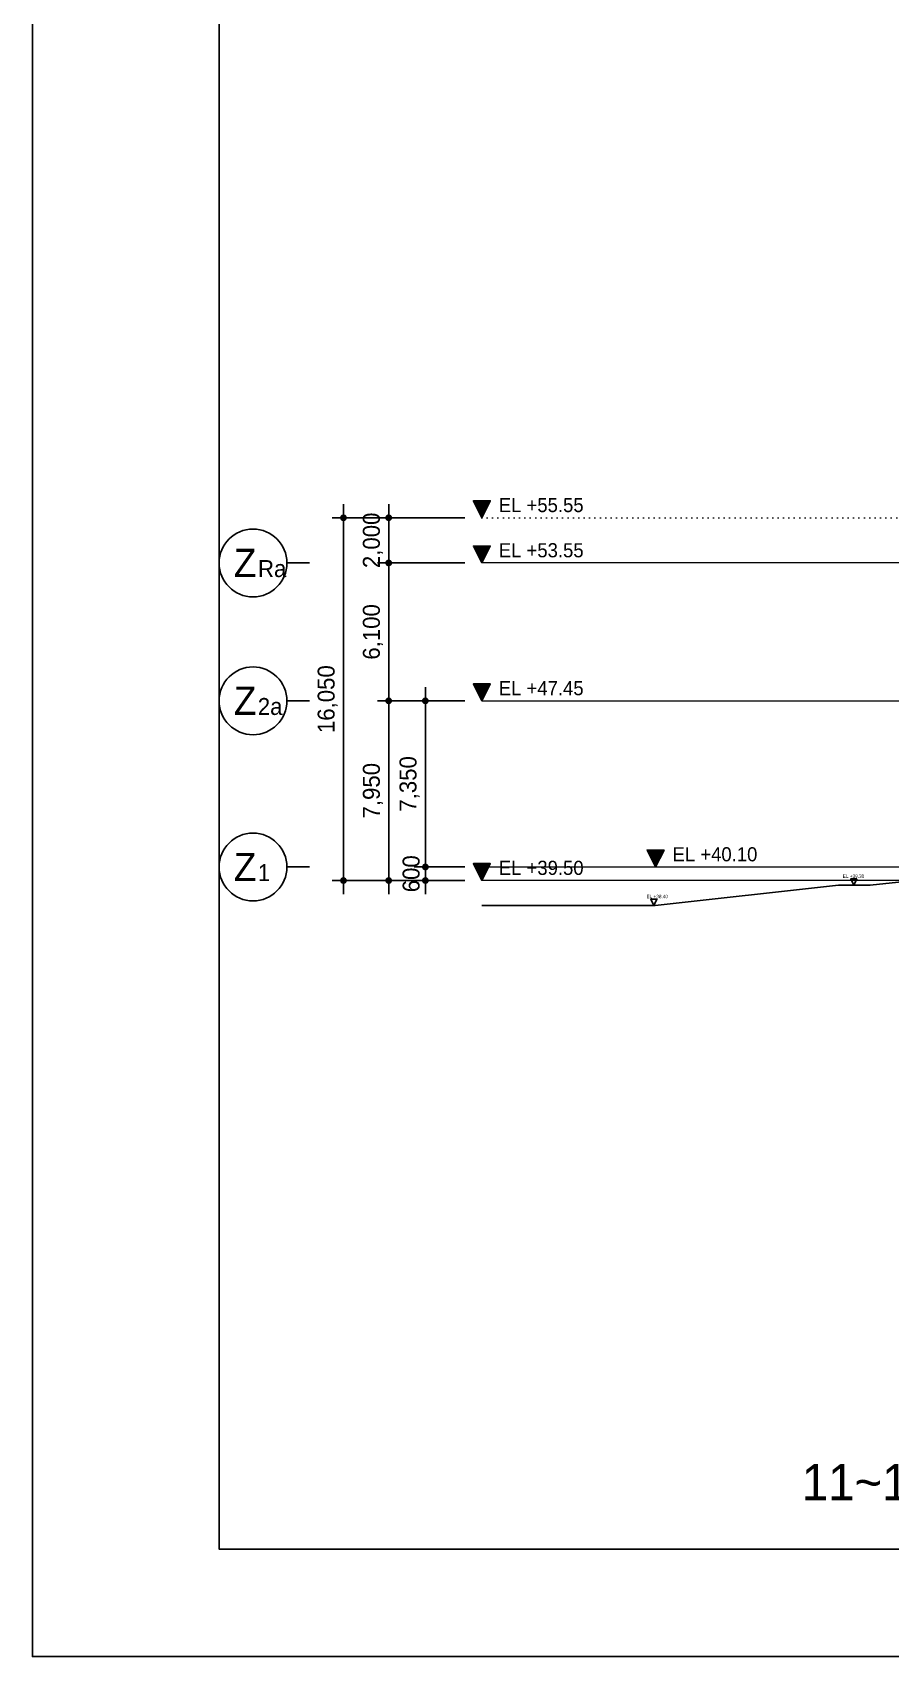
# Model space of a CAD drawing. Header units: millimetres. Extents: x 0 to 841000, y -4805 to 148500.
# Drawn here: x 0 to 37938, y 0 to 71847 of the extents above; entities that cross this region are included whole.
import ezdxf
from ezdxf.enums import TextEntityAlignment as Align

# ---------------------------------------------------------------- set-up
doc = ezdxf.new("R2010")
doc.units = ezdxf.units.MM
doc.header["$LTSCALE"] = 250
doc.linetypes.add('DOT', pattern=[6.35, 0, -6.35])
doc.linetypes.add('PHANTOM2', pattern=[31.75, 15.875, -3.175, 3.175, -3.175, 3.175, -3.175])
doc.layers.get('Defpoints').update_dxf_attribs({"color": 151})
for name, color, linetype in [('A-DIM', 7, 'Continuous'), ('A-SITE', 3, 'PHANTOM2'), ('A-SYM-LEVEL', 7, 'Continuous')]:
    doc.layers.add(name, color=color, linetype=linetype)
doc.layers.add('A-SYM-BUB', color=7, linetype='Continuous', lineweight=25)
doc.layers.add('CEN', color=1, linetype='Continuous', lineweight=9)
doc.layers.add('NO-TEXT', color=150, linetype='Continuous', plot=False)
doc.layers.add('NOPLOT', color=191, linetype='Continuous', plot=False)
doc.styles.add('Gdim', font='Dotum.ttf')
doc.styles.get("Standard").update_dxf_attribs({"font": 'Dotum.ttf'})
doc.dimstyles.new('Gdim250', dxfattribs={"dimscale": 250, "dimtxt": 3, "dimasz": 1.2, "dimexe": 2, "dimexo": 3, "dimgap": 1, "dimtad": 1, "dimdsep": 46, "dimlunit": 6, "dimtxsty": 'Standard', "dimblk1": '_CIDOT', "dimblk2": '_CIDOT', "dimsah": 1, "dimcen": 2.5, "dimdle": 2, "dimclrd": 1, "dimclre": 1, "dimclrt": 3, "dimazin": 2, "dimtfac": 1, "dimtix": 1, "dimtmove": 2, "dimatfit": 3, "dimldrblk": '_CIDOT', "dimfxl": 2, "dimtolj": 1, "dimtzin": 0, "dimarcsym": 0})

# ---------------------------------------------------------------- blocks, each defined once
blk = doc.blocks.new('A$C481fd194')
blk.add_hatch(color=256).paths.add_polyline_path([(375, 750), (-375, 750), (0, 0)])
blk.add_lwpolyline([(0, 0), (-375, 750), (375, 750), (0, 0)])
blk = doc.blocks.new('A$C8d7ec12c')
at = {"layer": 'A-SYM-LEVEL'}
for p in [(0, 0), (0, -2000), (0, -8100), (0, -16050)]:
    blk.add_blockref('A$C481fd194', p, dxfattribs=at)
at = {"layer": 'A-SYM-LEVEL', "style": 'Gdim'}
for s, p in [('EL +55.55', (750, 250)), ('EL +53.55', (750, -1750)), ('EL +47.45', (750, -7850)), ('EL +39.50', (750, -15800))]:
    blk.add_text(s, height=625, dxfattribs=at).set_placement(p)
blk = doc.blocks.new('_CIDOT')
at = {"color": 0, "linetype": 'ByBlock'}
blk.add_line((2, 0), (-1, 0), dxfattribs=at)
at = {"color": 0, "linetype": 'ByBlock', "const_width": 0.5}
blk.add_lwpolyline([(-0.25, 0, 1), (0.25, 0, 1)], format="xyb", close=True, dxfattribs=at)
blk = doc.blocks.new('*D56')
at = {"layer": 'A-DIM', "color": 1, "lineweight": -2, "transparency": 16777216}
for p, q in [((-750, 0), (-4618, 0)), ((-4118, -7650), (-4118, -300)), ((-750, -7950), (-4618, -7950))]:
    blk.add_line(p, q, dxfattribs=at)
at = {"layer": 'Defpoints', "color": 0, "transparency": 16777216}
for p in [(0, 0), (-4118, 0), (0, -7950)]:
    blk.add_point(p, dxfattribs=at)
at = {"layer": 'A-DIM', "color": 1, "lineweight": -2, "transparency": 16777216, "xscale": 299.9999999999998, "yscale": 299.9999999999998, "zscale": 299.9999999999998}
for p, rotation in [((-4118, 0), 90), ((-4118, -7950), 270)]:
    blk.add_blockref('_CIDOT', p, dxfattribs=dict(at, rotation=rotation))
at = {"layer": 'A-DIM', "color": 3, "transparency": 16777216, "insert": (-4815, -3975), "char_height": 750, "attachment_point": 5, "rotation": 90, "style": 'Gdim'}
blk.add_mtext('\\A1;7,950', dxfattribs=at)
blk = doc.blocks.new('*D57')
at = {"layer": 'A-DIM', "color": 1, "lineweight": -2, "transparency": 16777216}
for p, q in [((-750, 6100), (-4618, 6100)), ((-4118, 300), (-4118, 5800)), ((-750, 0), (-4618, 0))]:
    blk.add_line(p, q, dxfattribs=at)
at = {"layer": 'Defpoints', "color": 0, "transparency": 16777216}
for p in [(-4118, 6100), (0, 6100), (0, 0)]:
    blk.add_point(p, dxfattribs=at)
at = {"layer": 'A-DIM', "color": 1, "lineweight": -2, "transparency": 16777216, "xscale": 299.9999999999998, "yscale": 299.9999999999998, "zscale": 299.9999999999998}
for p, rotation in [((-4118, 6100), 90), ((-4118, 0), 270)]:
    blk.add_blockref('_CIDOT', p, dxfattribs=dict(at, rotation=rotation))
at = {"layer": 'A-DIM', "color": 3, "transparency": 16777216, "insert": (-4815, 3050), "char_height": 750, "attachment_point": 5, "rotation": 90, "style": 'Gdim'}
blk.add_mtext('\\A1;6,100', dxfattribs=at)
blk = doc.blocks.new('*D58')
at = {"layer": 'A-DIM', "color": 1, "lineweight": -2, "transparency": 16777216}
for p, q in [((-750, 8100), (-6618, 8100)), ((-6118, 7800), (-6118, -7650)), ((-750, -7950), (-6618, -7950))]:
    blk.add_line(p, q, dxfattribs=at)
at = {"layer": 'Defpoints', "color": 0, "transparency": 16777216}
for p in [(0, 8100), (-6118, -7950), (0, -7950)]:
    blk.add_point(p, dxfattribs=at)
at = {"layer": 'A-DIM', "color": 1, "lineweight": -2, "transparency": 16777216, "xscale": 299.9999999999998, "yscale": 299.9999999999998, "zscale": 299.9999999999998}
for p, rotation in [((-6118, 8100), 90), ((-6118, -7950), 270)]:
    blk.add_blockref('_CIDOT', p, dxfattribs=dict(at, rotation=rotation))
at = {"layer": 'A-DIM', "color": 3, "transparency": 16777216, "insert": (-6815, 75), "char_height": 750, "attachment_point": 5, "rotation": 90, "style": 'Gdim'}
blk.add_mtext('\\A1;16,050', dxfattribs=at)
blk = doc.blocks.new('*D59')
at = {"layer": 'A-DIM', "color": 1, "lineweight": -2, "transparency": 16777216}
for p, q in [((-4118, 8400), (-4118, 8700)), ((-750, 8100), (-4618, 8100)), ((-4118, 6100), (-4118, 8100)), ((-750, 6100), (-4618, 6100)), ((-4118, 5800), (-4118, 5500))]:
    blk.add_line(p, q, dxfattribs=at)
at = {"layer": 'Defpoints', "color": 0, "transparency": 16777216}
for p in [(-4118, 8100), (0, 8100), (0, 6100)]:
    blk.add_point(p, dxfattribs=at)
at = {"layer": 'A-DIM', "color": 1, "lineweight": -2, "transparency": 16777216, "xscale": 299.9999999999998, "yscale": 299.9999999999998, "zscale": 299.9999999999998}
for p, rotation in [((-4118, 8100), 270), ((-4118, 6100), 90)]:
    blk.add_blockref('_CIDOT', p, dxfattribs=dict(at, rotation=rotation))
at = {"layer": 'A-DIM', "color": 3, "transparency": 16777216, "insert": (-4815, 7100), "char_height": 750, "attachment_point": 5, "rotation": 90, "style": 'Gdim'}
blk.add_mtext('\\A1;2,000', dxfattribs=at)
blk = doc.blocks.new('*D60')
at = {"layer": 'A-DIM', "color": 1, "lineweight": -2, "transparency": 16777216}
for p, q in [((-2496, -7050), (-2496, -6750)), ((-750, -7350), (-2996, -7350)), ((-2496, -7350), (-2496, -7950)), ((-750, -7950), (-2996, -7950)), ((-2496, -8250), (-2496, -8550))]:
    blk.add_line(p, q, dxfattribs=at)
at = {"layer": 'Defpoints', "color": 0, "transparency": 16777216}
for p in [(0, -7350), (-2496, -7950), (0, -7950)]:
    blk.add_point(p, dxfattribs=at)
at = {"layer": 'A-DIM', "color": 1, "lineweight": -2, "transparency": 16777216, "xscale": 299.9999999999998, "yscale": 299.9999999999998, "zscale": 299.9999999999998}
for p, rotation in [((-2496, -7350), 270), ((-2496, -7950), 90)]:
    blk.add_blockref('_CIDOT', p, dxfattribs=dict(at, rotation=rotation))
at = {"layer": 'A-DIM', "color": 3, "transparency": 16777216, "insert": (-3122, -7650), "char_height": 750, "attachment_point": 5, "rotation": 90, "style": 'Gdim'}
blk.add_mtext('\\A1;600', dxfattribs=at)
blk = doc.blocks.new('*D61')
at = {"layer": 'A-DIM', "color": 1, "lineweight": -2, "transparency": 16777216}
for p, q in [((-750, 0), (-2996, 0)), ((-2496, -300), (-2496, -7050)), ((-750, -7350), (-2996, -7350))]:
    blk.add_line(p, q, dxfattribs=at)
at = {"layer": 'Defpoints', "color": 0, "transparency": 16777216}
for p in [(0, 0), (-2496, -7350), (0, -7350)]:
    blk.add_point(p, dxfattribs=at)
at = {"layer": 'A-DIM', "color": 1, "lineweight": -2, "transparency": 16777216, "xscale": 299.9999999999998, "yscale": 299.9999999999998, "zscale": 299.9999999999998}
for p, rotation in [((-2496, 0), 90), ((-2496, -7350), 270)]:
    blk.add_blockref('_CIDOT', p, dxfattribs=dict(at, rotation=rotation))
at = {"layer": 'A-DIM', "color": 3, "transparency": 16777216, "insert": (-3194, -3675), "char_height": 750, "attachment_point": 5, "rotation": 90, "style": 'Gdim'}
blk.add_mtext('\\A1;7,350', dxfattribs=at)
blk = doc.blocks.new('A$C65931c46')
at = {"layer": 'A-SYM-BUB', "color": 7}
for points in [[(-7617.8, 6100), (-8617.8, 6100, -1), (-11617.8, 6100, -1), (-8617.8, 6100, 0)], [(-7617.8, -7350), (-8617.8, -7350, -1), (-11617.8, -7350, -1), (-8617.8, -7350, 0)]]:
    blk.add_lwpolyline(points, format="xyb", dxfattribs=at)
at = {"layer": 'A-SYM-BUB', "color": 7, "elevation": 0}
blk.add_lwpolyline([(-7617.8, 0), (-8617.8, 0, -1), (-11617.8, 0, -1), (-8617.8, 0, 0)], format="xyb", dxfattribs=at)
at = {"layer": 'A-SYM-BUB', "color": 3, "style": 'Gdim'}
for p in [(-9967.8, 5475.8), (-9967.8, -624.2), (-9967.8, -7974.2)]:
    blk.add_text('Z', height=1250, dxfattribs=at).set_placement(p, align=Align.RIGHT)
for s, p in [('Ra', (-9897.4, 5475.8)), ('2a', (-9904.8, -624.2)), ('1', (-9904.8, -7974.2))]:
    blk.add_text(s, height=750, dxfattribs=at).set_placement(p)
at = {"layer": 'A-DIM'}
for base, p1, p2, angle, picture, middle in [((-6117.6, -7950), (0, 8100), (0, -7950), 90, '*D58', (-6815.3, 75)), ((-4117.6, 8100), (0, 6100), (0, 8100), 270, '*D59', (-4815.3, 7100)), ((-4117.6, 6100), (0, 0), (0, 6100), 270, '*D57', (-4815.3, 3050)), ((-4117.6, 0), (0, -7950), (0, 0), 270, '*D56', (-4815.3, -3975)), ((-2496.3, -7350), (0, 0), (0, -7350), 270, '*D61', (-3194.1, -3675)), ((-2496.3, -7950), (0, -7350), (0, -7950), 270, '*D60', (-3121.8, -7650))]:
    dim = blk.add_linear_dim(base=base, p1=p1, p2=p2, angle=angle, dimstyle='Gdim250', override={"dimdec": 0}, dxfattribs=at)
    dim.commit()
    dim.dimension.update_dxf_attribs({"geometry": picture, "text_midpoint": middle})

msp = doc.modelspace()

# ---------------------------------------------------------------- linework, layer by layer
at = {"layer": 'A-SITE', "linetype": 'Continuous'}
for p, q in [((35638.209, 34128.931), (27538.209, 33228.931)), ((37038.209, 34128.931), (35638.209, 34128.931)), ((38848.709, 34319.43), (37038.209, 34128.931)), ((27538.209, 33228.931), (19867.846, 33228.931))]:
    msp.add_line(p, q, dxfattribs=at)
at = {"layer": 'CEN', "color": 11, "linetype": 'DOT', "ltscale": 0.15}
msp.add_line((19867.846, 50378.931), (115694.518, 50378.931), dxfattribs=at)
at = {"layer": 'CEN'}
for p, q in [((19867.846, 42278.931), (118848.988, 42278.931)), ((19867.846, 34928.931), (170632.413, 34928.931))]:
    msp.add_line(p, q, dxfattribs=at)
for points in [[(115694.518, 48378.931), (19867.846, 48378.931)], [(82769.812, 34328.931), (19867.846, 34328.931)]]:
    msp.add_lwpolyline(points, dxfattribs=at)
at = {"layer": 'NOPLOT'}
for points in [[(0, 148500), (0, 0), (210250, 0), (210250, 148500)], [(8250, 143750), (8250, 4750), (182250, 4750), (182250, 143750)]]:
    msp.add_lwpolyline(points, close=True, dxfattribs=at)
for points in [[(36314.26, 34128.931), (36449.26, 34398.931), (36179.26, 34398.931), (36314.26, 34128.931)], [(27476.381, 33228.931), (27611.381, 33498.931), (27341.381, 33498.931), (27476.381, 33228.931)]]:
    msp.add_lwpolyline(points, dxfattribs=at)

# ---------------------------------------------------------------- block references
at = {"layer": 'A-DIM'}
msp.add_blockref('A$C65931c46', (19867.846, 42278.931), dxfattribs=at)
at = {"layer": 'A-SYM-LEVEL'}
for name, p in [('A$C8d7ec12c', (19867.846, 50378.931)), ('A$C481fd194', (27550.855, 34928.931))]:
    msp.add_blockref(name, p, dxfattribs=at)

# ---------------------------------------------------------------- texts
at = {"layer": 'A-SYM-LEVEL', "style": 'Gdim'}
msp.add_text('EL +40.10', height=625, dxfattribs=at).set_placement((28300.855, 35178.931))
at = {"layer": 'NO-TEXT', "style": 'Gdim'}
msp.add_text('11~12열', height=1600, dxfattribs=at).set_placement((34017.557, 6915.444))
at = {"layer": 'NOPLOT', "linetype": 'Continuous', "style": 'Gdim'}
for s, p in [('EL +39.30', (35826.087, 34448.411)), ('EL +38.40', (27149.605, 33548.411))]:
    msp.add_text(s, height=150, rotation=359.99999999, dxfattribs=at).set_placement(p)

doc.saveas('drawing.dxf')
